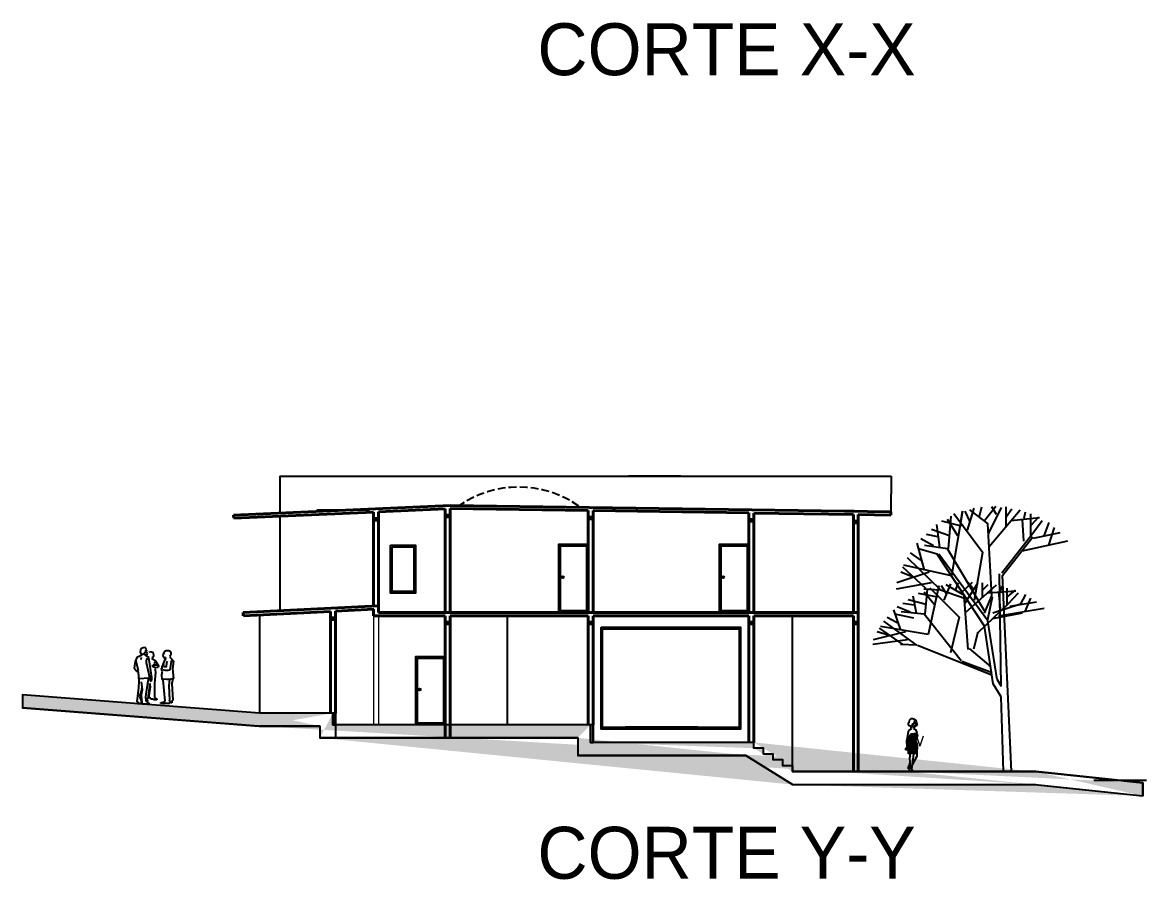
# Model space of a CAD drawing. Header units: millimetres. Extents: x 959 to 1071, y -109 to -6.
# Drawn here: x 1025.63 to 1060.25, y -108.56 to -82.17 of the extents above; entities that cross this region are included whole.
import ezdxf

# ---------------------------------------------------------------- set-up
doc = ezdxf.new("R2010")
doc.units = ezdxf.units.MM
doc.linetypes.add('ACAD_ISO02W100', pattern=[15, 12, -3])
doc.linetypes.add('ACAD_ISO10W100', pattern=[18, 12, -3, 0, -3])
doc.layers.add('ejes', color=4, linetype='ACAD_ISO10W100', lineweight=0)
doc.layers.add('muro', color=1, linetype='Continuous', lineweight=40)
for name, color, linetype in [('muebless', 90, 'Continuous'), ('prory1', 4, 'Continuous'), ('punteado', 8, 'ACAD_ISO02W100')]:
    doc.layers.add(name, color=color, linetype=linetype)
doc.styles.add('X', font='simplex')

# ---------------------------------------------------------------- blocks, each defined once
blk = doc.blocks.new('LEA')
at = {"color": 0, "linetype": 'Continuous'}
for p, q in [((-1.155, 3.166), (-1.575, 0.649)), ((-1.214, 2.751), (-1.155, 3.166)), ((-0.855, 2.751), (-1.054, 3.166)), ((-0.955, 2.42), (-0.695, 3.276)), ((-0.153, 2.669), (-0.874, 3.221)), ((-0.494, 2.974), (-0.395, 3.334)), ((-0.294, 2.806), (0.147, 3.36)), ((-0.134, 2.281), (0.367, 3.305)), ((-0.113, 1.784), (1.088, 3.221)), ((0.166, 3.029), (-0.014, 3.334)), ((0.546, 2.585), (0.546, 3.334)), ((0.546, 2.945), (0.767, 3.25)), ((1.248, 2.89), (1.307, 3.14)), ((-2.035, 1.755), (-2.155, 2.641)), ((-1.195, 2.585), (-1.955, 2.78)), ((-1.335, 2.199), (-1.735, 2.835)), ((-1.695, 1.7), (-1.596, 2.974)), ((-0.355, 1.534), (-1.495, 3.056)), ((-0.016, -0.128), (-0.169, 2.674)), ((0.748, 2.806), (1.848, 2.919)), ((1.243, 1.996), (1.182, 2.844)), ((1.508, 2.144), (1.508, 3.056)), ((1.527, 2.614), (1.827, 2.945)), ((1.55, 2.25), (1.949, 2.802)), ((2.029, 2.199), (2.228, 2.724)), ((-2.115, 2.17), (-2.556, 2.254)), ((-1.655, 2.199), (-2.356, 2.448)), ((0.383, 0.764), (1.55, 2.25)), ((1.607, 2.115), (2.649, 2.336)), ((2.208, 1.839), (2.428, 2.53)), ((-2.636, 0.87), (-2.917, 1.921)), ((-2.276, 1.81), (-2.776, 2.089)), ((-1.736, 1.698), (-2.628, 1.826)), ((1.168, 1.618), (2.949, 2.005)), ((-2.016, 0.095), (-3.297, 1.34)), ((-2.776, 1.258), (-3.176, 1.534)), ((-2.136, 1.486), (-2.874, 1.698)), ((-0.292, -0.722), (-1.736, 1.698)), ((-0.692, -0.298), (-0.355, 1.57)), ((-2.577, 0.15), (-3.476, 0.98)), ((-1.575, 0.649), (-3.436, 1.064)), ((-2.455, 0.788), (-3.717, 0.373)), ((-3.077, 0.594), (-3.558, 0.788)), ((-2.375, 0.373), (-3.736, 0.124)), ((-2.013, 0.084), (-2.658, 0.128))]:
    blk.add_line(p, q, dxfattribs=at)
blk = doc.blocks.new('Arbfront')
at = {"linetype": 'ByBlock'}
for p, q in [((-1.26, 8.022), (-1.592, 6.033)), ((-1.306, 7.694), (-1.26, 8.022)), ((-1.022, 7.694), (-1.18, 8.022)), ((-1.102, 7.432), (-0.896, 8.11)), ((-0.468, 7.63), (-1.037, 8.066)), ((-0.737, 7.87), (-0.658, 8.155)), ((-0.579, 7.738), (-0.23, 8.176)), ((-0.453, 7.322), (-0.056, 8.132)), ((-0.436, 6.93), (0.514, 8.066)), ((-0.215, 7.914), (-0.358, 8.155)), ((0.085, 7.563), (0.085, 8.155)), ((0.085, 7.848), (0.26, 8.089)), ((0.64, 7.804), (0.687, 8.001)), ((-1.291, 7.563), (-1.892, 7.717)), ((-1.402, 7.258), (-1.718, 7.761)), ((-1.686, 6.863), (-1.608, 7.87)), ((-0.627, 6.733), (-1.528, 7.935)), ((-0.359, 5.418), (-0.48, 7.633)), ((0.245, 7.738), (1.115, 7.827)), ((0.636, 7.097), (0.588, 7.768)), ((0.846, 7.214), (0.846, 7.935)), ((0.861, 7.586), (1.098, 7.848)), ((0.879, 7.298), (1.194, 7.734)), ((1.257, 7.258), (1.415, 7.673)), ((-2.018, 7.235), (-2.367, 7.302)), ((-1.655, 7.258), (-2.209, 7.455)), ((-1.955, 6.907), (-2.05, 7.607)), ((-0.043, 6.123), (0.879, 7.298)), ((0.924, 7.192), (1.747, 7.366)), ((1.399, 6.973), (1.573, 7.52)), ((-2.43, 6.207), (-2.652, 7.038)), ((-2.146, 6.951), (-2.541, 7.171)), ((-1.719, 6.862), (-2.424, 6.963)), ((-0.026, 6.036), (0.913, 7.235)), ((0.577, 6.799), (1.985, 7.104)), ((-1.94, 5.595), (-2.953, 6.579)), ((-2.541, 6.514), (-2.857, 6.733)), ((-2.035, 6.694), (-2.618, 6.862)), ((-0.578, 4.479), (-2.035, 6.694)), ((-0.48, 4.647), (-1.987, 6.694)), ((-0.578, 4.949), (-1.719, 6.862)), ((-0.893, 5.284), (-0.627, 6.76)), ((-2.383, 5.638), (-3.094, 6.294)), ((-1.592, 6.033), (-3.063, 6.361)), ((-2.287, 6.143), (-3.285, 5.814)), ((-2.779, 5.989), (-3.159, 6.143)), ((-0.069, 2.633), (-0.117, 6.09)), ((0.252, 0.002), (-0.026, 6.036)), ((-2.224, 5.814), (-3.3, 5.617)), ((-1.938, 5.586), (-2.448, 5.621)), ((-1.161, 5.319), (-1.938, 5.586)), ((-0.578, 4.882), (-0.359, 5.418)), ((-0.48, 4.68), (-0.335, 5.385)), ((0.578, 4.876), (-0.337, 4.708)), ((0.524, 5.155), (-0.324, 4.876)), ((-0.19, 2.835), (-0.48, 4.647)), ((-0.79, 4.296), (-0.917, 3.772)), ((-0.311, 2.701), (-0.578, 4.479)), ((-2.646, 3.889), (-0.354, 2.976)), ((-1.057, 3.792), (-0.383, 3.228)), ((-1.282, 3.402), (-0.34, 3.053)), ((-0.069, 2.298), (-0.311, 2.701)), ((0, 0), (-0.069, 2.298))]:
    blk.add_line(p, q, dxfattribs=at)
blk.add_line((-0.19, 2.835), (-0.069, 2.633))
at = {"linetype": 'ByBlock', "xscale": 0.7905405405405403, "yscale": 0.5929054054054053, "zscale": 0.7905405405405406}
blk.add_blockref('LEA', (-1.071, 3.84), dxfattribs=at)
blk = doc.blocks.new('Eschum32')
at = {"color": 0, "linetype": 'ByBlock'}
for p, q in [((-0.258, 1.751), (-0.308, 1.727)), ((-0.202, 1.758), (-0.258, 1.751)), ((-0.181, 1.737), (-0.202, 1.758)), ((-0.17, 1.697), (-0.181, 1.737)), ((-0.458, 1.457), (-0.508, 1.334)), ((-0.34, 1.499), (-0.458, 1.457)), ((-0.348, 1.685), (-0.356, 1.627)), ((-0.356, 1.627), (-0.328, 1.568)), ((-0.308, 1.727), (-0.348, 1.685)), ((-0.304, 1.535), (-0.34, 1.499)), ((-0.318, 1.448), (-0.329, 1.389)), ((-0.328, 1.568), (-0.302, 1.552)), ((-0.288, 1.555), (-0.304, 1.535)), ((-0.302, 1.552), (-0.236, 1.569)), ((-0.182, 1.533), (-0.288, 1.555)), ((-0.236, 1.569), (-0.215, 1.6)), ((-0.215, 1.6), (-0.202, 1.621)), ((-0.202, 1.621), (-0.192, 1.602)), ((-0.192, 1.602), (-0.176, 1.624)), ((-0.182, 1.5), (-0.182, 1.533)), ((-0.089, 1.457), (-0.182, 1.5)), ((-0.178, 1.514), (-0.146, 1.523)), ((-0.176, 1.624), (-0.175, 1.659)), ((-0.175, 1.659), (-0.171, 1.688)), ((-0.147, 1.645), (-0.17, 1.697)), ((-0.138, 1.426), (-0.167, 1.367)), ((-0.155, 1.631), (-0.147, 1.645)), ((-0.145, 1.599), (-0.155, 1.631)), ((-0.146, 1.523), (-0.125, 1.562)), ((-0.125, 1.562), (-0.145, 1.599)), ((0.007, 0.838), (-0.089, 1.457)), ((-0.081, 1.613), (-0.058, 1.633)), ((-0.058, 1.633), (-0.016, 1.631)), ((-0.016, 1.631), (0.041, 1.615)), ((0.016, 1.446), (0.002, 1.421)), ((0.002, 1.421), (0.098, 1.366)), ((0.041, 1.456), (0.016, 1.446)), ((0.041, 1.615), (0.047, 1.58)), ((0.061, 1.488), (0.041, 1.456)), ((0.047, 1.58), (0.056, 1.536)), ((0.056, 1.536), (0.061, 1.488)), ((0.344, 1.506), (0.37, 1.548)), ((0.36, 1.499), (0.344, 1.506)), ((0.357, 1.233), (0.417, 1.393)), ((0.369, 1.481), (0.36, 1.499)), ((0.369, 1.568), (0.399, 1.614)), ((0.37, 1.548), (0.369, 1.568)), ((0.371, 1.465), (0.369, 1.481)), ((0.382, 1.453), (0.371, 1.465)), ((0.379, 1.441), (0.382, 1.453)), ((0.385, 1.432), (0.379, 1.441)), ((0.439, 1.451), (0.385, 1.432)), ((0.387, 1.634), (0.452, 1.669)), ((0.399, 1.614), (0.387, 1.634)), ((0.417, 1.393), (0.442, 1.425)), ((0.442, 1.425), (0.439, 1.451)), ((0.452, 1.669), (0.532, 1.671)), ((0.532, 1.671), (0.57, 1.65)), ((0.582, 1.518), (0.564, 1.486)), ((0.564, 1.486), (0.571, 1.457)), ((0.57, 1.65), (0.588, 1.615)), ((0.571, 1.457), (0.621, 1.398)), ((0.591, 1.556), (0.582, 1.518)), ((0.588, 1.615), (0.596, 1.586)), ((0.596, 1.586), (0.591, 1.556)), ((0.621, 1.398), (0.669, 1.342)), ((-0.517, 1.267), (-0.536, 1.124)), ((-0.536, 1.124), (-0.466, 1.045)), ((-0.508, 1.334), (-0.517, 1.267)), ((-0.407, 1.056), (-0.486, 1.368)), ((-0.466, 1.045), (-0.425, 1.009)), ((-0.434, 0.991), (-0.407, 1.056)), ((-0.167, 1.367), (-0.173, 1.298)), ((-0.173, 1.298), (-0.061, 0.85)), ((0.028, 1.185), (0.037, 1.226)), ((0.074, 1.159), (0.028, 1.185)), ((0.037, 1.226), (0.164, 1.229)), ((0.128, 1.132), (0.074, 1.159)), ((0.113, 1.314), (0.076, 1.269)), ((0.076, 1.269), (0.093, 1.242)), ((0.098, 1.366), (0.211, 1.196)), ((0.1, 1.112), (0.108, 1.074)), ((0.108, 1.074), (0.119, 0.991)), ((0.203, 1.144), (0.128, 1.132)), ((0.164, 1.229), (0.182, 1.215)), ((0.211, 1.196), (0.203, 1.144)), ((0.308, 1.115), (0.324, 1.146)), ((0.312, 1.054), (0.308, 1.115)), ((0.314, 1.102), (0.31, 1.121)), ((0.31, 1.121), (0.331, 1.11)), ((0.319, 1.187), (0.311, 1.174)), ((0.311, 1.174), (0.311, 1.149)), ((0.311, 1.149), (0.314, 1.102)), ((0.336, 1.029), (0.312, 1.054)), ((0.338, 1.197), (0.319, 1.187)), ((0.324, 1.146), (0.346, 1.14)), ((0.359, 1.211), (0.338, 1.197)), ((0.339, 1.08), (0.417, 1.063)), ((0.346, 1.14), (0.357, 1.233)), ((0.398, 1.202), (0.359, 1.211)), ((0.381, 1.172), (0.456, 1.163)), ((0.417, 1.063), (0.513, 1.06)), ((0.456, 1.163), (0.466, 1.298)), ((0.466, 1.298), (0.486, 1.34)), ((0.513, 1.06), (0.575, 1.069)), ((0.575, 1.069), (0.615, 1.329)), ((0.615, 1.329), (0.603, 1.361)), ((0.669, 1.342), (0.639, 1.105)), ((0.639, 1.105), (0.675, 0.802)), ((-0.425, 1.009), (-0.415, 1.002)), ((-0.415, 1.002), (-0.391, 0.726)), ((-0.065, 0.818), (-0.408, 0.799)), ((-0.391, 0.726), (-0.401, 0.515)), ((-0.279, 0.464), (-0.309, 0.7)), ((-0.159, 0.393), (-0.092, 0.788)), ((-0.092, 0.788), (-0.063, 0.846)), ((-0.063, 0.846), (-0.044, 0.843)), ((-0.044, 0.843), (-0.046, 0.768)), ((-0.046, 0.768), (-0.044, 0.729)), ((-0.044, 0.729), (-0.009, 0.739)), ((-0.009, 0.739), (0.009, 0.78)), ((0.009, 0.78), (0.007, 0.838)), ((0.119, 0.991), (0.085, 0.647)), ((0.313, 0.917), (0.336, 1.029)), ((0.322, 0.775), (0.313, 0.917)), ((0.36, 0.765), (0.322, 0.775)), ((0.354, 0.799), (0.469, 0.786)), ((0.414, 0.112), (0.36, 0.765)), ((0.469, 0.786), (0.565, 0.79)), ((0.537, 0.582), (0.562, 0.773)), ((0.565, 0.79), (0.688, 0.817)), ((0.654, 0.791), (0.62, 0.656)), ((0.675, 0.802), (0.654, 0.791)), ((-0.426, 0.352), (-0.454, 0.09)), ((-0.401, 0.515), (-0.426, 0.352)), ((-0.363, 0.258), (-0.314, 0.413)), ((-0.314, 0.413), (-0.291, 0.529)), ((-0.309, 0.279), (-0.298, 0.367)), ((-0.298, 0.367), (-0.279, 0.464)), ((-0.181, 0.245), (-0.159, 0.393)), ((-0.056, 0.657), (-0.116, 0.188)), ((-0.08, 0.268), (-0.035, 0.547)), ((-0.035, 0.547), (-0.056, 0.657)), ((0.085, 0.647), (0.091, 0.225)), ((0.562, 0.138), (0.537, 0.582)), ((0.62, 0.656), (0.655, 0.136)), ((-0.454, 0.09), (-0.417, 0.086)), ((-0.417, 0.086), (-0.43, 0.026)), ((-0.43, 0.026), (-0.344, 0.044)), ((-0.307, 0.085), (-0.363, 0.258)), ((-0.344, 0.044), (-0.309, 0.052)), ((-0.287, 0.07), (-0.309, 0.279)), ((-0.309, 0.052), (-0.29, 0.076)), ((-0.29, 0.076), (-0.307, 0.085)), ((-0.287, 0.018), (-0.287, 0.07)), ((-0.194, 0.014), (-0.287, 0.018)), ((-0.078, 0.021), (-0.194, 0.014)), ((-0.168, 0.107), (-0.181, 0.245)), ((-0.116, 0.188), (-0.171, 0.175)), ((-0.171, 0.175), (-0.171, 0.113)), ((-0.171, 0.113), (-0.138, 0.107)), ((-0.073, 0.044), (-0.168, 0.107)), ((-0.117, 0.134), (-0.152, 0.17)), ((-0.138, 0.107), (-0.117, 0.11)), ((-0.117, 0.11), (-0.117, 0.134)), ((-0.066, 0.207), (-0.08, 0.268)), ((-0.057, 0.038), (-0.078, 0.021)), ((-0.029, 0.205), (-0.066, 0.207)), ((-0.026, 0.174), (-0.029, 0.205)), ((0.016, 0.17), (-0.026, 0.174)), ((0.048, 0.171), (0.016, 0.17)), ((0.079, 0.154), (0.048, 0.171)), ((0.135, 0.15), (0.079, 0.154)), ((0.091, 0.225), (0.161, 0.169)), ((0.163, 0.153), (0.135, 0.15)), ((0.161, 0.169), (0.163, 0.153)), ((0.279, 0.062), (0.363, 0.079)), ((0.286, 0.034), (0.279, 0.062)), ((0.561, 0.034), (0.286, 0.034)), ((0.363, 0.079), (0.414, 0.112)), ((0.546, 0.113), (0.562, 0.138)), ((0.563, 0.111), (0.546, 0.113)), ((0.584, 0.06), (0.563, 0.111)), ((0.624, 0.059), (0.584, 0.06)), ((0.655, 0.136), (0.621, 0.123)), ((0.621, 0.123), (0.624, 0.059))]:
    blk.add_line(p, q, dxfattribs=at)
blk = doc.blocks.new('*X36')
at = {"color": 0}
for p, q in [((2.829, 1.381), (3.035, 1.392)), ((2.834, 1.43), (3.066, 1.443)), ((2.846, 1.479), (3.06, 1.491)), ((2.879, 0.915), (2.847, 1.481)), ((2.927, 0.917), (2.893, 1.522)), ((2.976, 0.92), (2.942, 1.527)), ((3.025, 0.923), (2.99, 1.532)), ((3.046, 1.408), (3.039, 1.536)), ((2.784, 1.085), (3.055, 1.1)), ((2.785, 1.134), (3.057, 1.149)), ((2.787, 1.036), (3.054, 1.052)), ((2.79, 1.183), (3.055, 1.198)), ((2.796, 1.232), (3.048, 1.247)), ((2.83, 0.912), (2.81, 1.256)), ((2.831, 1.283), (3.024, 1.294)), ((2.839, 1.332), (3.011, 1.342)), ((2.79, 0.988), (3.053, 1.003)), ((2.793, 0.939), (3.051, 0.954))]:
    blk.add_line(p, q, dxfattribs=at)
blk = doc.blocks.new('Eschum08')
at = {"color": 0, "linetype": 'ByBlock'}
for p, q in [((-0.105, 1.484), (-0.088, 1.523)), ((-0.081, 1.58), (-0.091, 1.514)), ((-0.028, 1.635), (-0.081, 1.58)), ((0.024, 1.386), (-0.074, 1.416)), ((0.026, 1.635), (-0.028, 1.635)), ((-0.007, 1.337), (-0.024, 1.403)), ((0.002, 1.451), (-0.012, 1.451)), ((0.056, 1.475), (0.002, 1.451)), ((0.031, 1.462), (0.022, 1.387)), ((0.085, 1.613), (0.027, 1.635)), ((0.095, 1.575), (0.057, 1.475)), ((0.074, 1.618), (0.124, 1.599)), ((0.094, 1.561), (0.125, 1.451)), ((0.104, 1.438), (0.124, 1.451)), ((0.107, 1.414), (0.104, 1.438)), ((0.165, 1.43), (0.104, 1.403)), ((0.124, 1.599), (0.167, 1.433)), ((0.125, 1.467), (0.125, 1.466)), ((-0.108, 1.244), (-0.149, 0.987)), ((-0.02, 1.31), (-0.079, 1.282)), ((-0.065, 1.039), (-0.035, 1.163)), ((-0.065, 1.04), (-0.05, 0.964)), ((0.159, 1.18), (-0.035, 1.162)), ((-0.022, 1.31), (-0.007, 1.337)), ((0.03, 1.375), (0.093, 1.38)), ((0.062, 1.378), (0.075, 1.289)), ((0.118, 1.294), (0.071, 1.31)), ((0.091, 1.369), (0.094, 1.373)), ((0.167, 1.069), (0.136, 1.023)), ((0.14, 1.263), (0.158, 1.185)), ((0.159, 1.181), (0.175, 1.109)), ((-0.188, 0.672), (-0.171, 0.728)), ((-0.171, 0.728), (-0.143, 0.756)), ((-0.143, 0.756), (-0.15, 0.978)), ((-0.11, 0.736), (-0.145, 0.672)), ((-0.095, 0.882), (-0.11, 0.736)), ((-0.096, 0.553), (-0.108, 0.746)), ((-0.06, 0.926), (-0.095, 0.88)), ((-0.086, 0.955), (-0.094, 0.88)), ((-0.086, 0.956), (-0.067, 1.033)), ((0.136, 1.023), (0.124, 0.995)), ((0.158, 0.887), (0.125, 0.952)), ((0.166, 0.819), (0.159, 0.568)), ((0.164, 0.836), (0.164, 0.865)), ((-0.145, 0.672), (-0.188, 0.672)), ((0.161, 0.568), (-0.096, 0.553)), ((-0.053, 0.497), (-0.065, 0.428)), ((-0.065, 0.428), (-0.047, 0.143)), ((-0.063, 0.556), (-0.054, 0.518)), ((0.046, 0.458), (-0.003, 0.095)), ((0.157, 0.486), (0.017, 0.219)), ((0.058, 0.562), (0.046, 0.459)), ((0.159, 0.556), (0.157, 0.486)), ((-0.108, 0.158), (-0.118, 0.105)), ((-0.118, 0.105), (-0.091, 0.12)), ((-0.088, 0.181), (-0.108, 0.158)), ((-0.091, 0.12), (-0.083, 0.085)), ((-0.056, 0.277), (-0.086, 0.177)), ((-0.083, 0.085), (-0.068, 0.062)), ((-0.068, 0.038), (-0.048, 0.129)), ((-0.056, -0.002), (-0.068, 0.038)), ((-0.054, 0.035), (-0.056, -0.002)), ((-0.021, 0.006), (-0.054, 0.035)), ((0.076, 0.006), (-0.021, 0.006)), ((0.001, 0.068), (0.015, 0.035)), ((0.015, 0.035), (0.074, 0.022)), ((0.074, 0.022), (0.076, 0.006))]:
    blk.add_line(p, q, dxfattribs=at)
for centre, start, end in [((-0.06, 1.464), 156.4754, 252.883), ((0.056, 1.415), 322.4922, 0), ((-0.059, 1.236), 114.4164, 170.9687), ((0.092, 1.252), 12.6663, 57.6365), ((0.126, 1.097), 325.5268, 14.9497), ((-0.1, 0.979), 170.9687, 181.664), ((-0.1, 0.956), 322.8024, 9.2021), ((0.169, 0.975), 156.2124, 206.993), ((0.114, 0.864), 1.3958, 26.993), ((0.116, 0.82), 358.4296, 22.1199), ((-0.102, 0.506), 350.2602, 13.495), ((-0.102, 0.507), 350.2602, 6.7146), ((-0.004, 0.465), 352.4541, 353.4331), ((-0.097, 0.139), 347.5239, 3.6346), ((0.047, 0.088), 172.4541, 203.6527)]:
    blk.add_arc(centre, 0.05, start, end, dxfattribs=at)
blk.add_blockref('*X36', (-2.891, -0.357), dxfattribs=at)

msp = doc.modelspace()

# ---------------------------------------------------------------- hatches: boundary and pattern name
at = {"layer": 'ejes'}
h = msp.add_hatch(color=256, dxfattribs=at)
h.dxf.hatch_style = 2
h.paths.add_polyline_path([(1035.265, -103.438), (1035.19, -103.438), (1035.19, -103.798), (1035.265, -103.798)])
h = msp.add_hatch(color=256, dxfattribs=at)
h.dxf.hatch_style = 2
h.paths.add_polyline_path([(1043.204, -103.798), (1043.129, -103.798), (1043.129, -104.338), (1043.204, -104.338)])
at = {"layer": 'muebless'}
h = msp.add_hatch(color=256, dxfattribs=at)
h.dxf.hatch_style = 2
h.paths.add_polyline_path([(1049.35, -105.058), (1049.35, -105.238)], flags=16)
h.paths.add_polyline_path([(1043.129, -104.338), (1043.129, -103.798)], flags=16)
h.paths.add_polyline_path([(1043.129, -104.338), (1043.129, -103.798)], flags=0)
h.paths.add_polyline_path([(1043.129, -104.338), (1043.129, -103.798)], flags=0)
h.paths.add_polyline_path([(1043.129, -104.338), (1043.129, -103.798)], flags=0)
h.paths.add_polyline_path([(1043.129, -104.338), (1043.129, -103.798)], flags=0)
h.paths.add_polyline_path([(1043.129, -104.338), (1043.129, -103.798)], flags=0)
h.paths.add_polyline_path([(1043.129, -104.338), (1043.129, -103.798)], flags=0)
edge = h.paths.add_edge_path()
edge.add_line((1032.898, -103.836), (1025.629, -103.275))
edge.add_line((1025.629, -102.874), (1025.629, -103.275))
edge.add_line((1032.929, -103.438), (1025.629, -102.874))
edge.add_line((1034.79, -103.838), (1032.929, -103.838))
edge.add_line((1035.19, -103.438), (1032.929, -103.438))
edge.add_line((1034.79, -103.838), (1034.79, -104.198))
edge.add_line((1035.19, -103.438), (1035.19, -103.798))
edge.add_line((1043.129, -103.798), (1035.19, -103.798))
edge.add_line((1042.729, -104.198), (1034.79, -104.198))
edge.add_line((1049.35, -105.638), (1047.913, -104.738))
edge.add_line((1042.729, -104.198), (1042.729, -104.738))
edge.add_line((1056.803, -105.635), (1060.133, -105.989))
edge.add_line((1049.35, -105.638), (1056.845, -105.638))
edge.add_line((1047.913, -104.738), (1042.729, -104.738))
edge.add_line((1060.133, -105.587), (1060.133, -105.989))
edge.add_line((1056.845, -105.238), (1060.133, -105.587))
edge.add_line((1048.15, -104.338), (1043.129, -104.338))
edge.add_line((1048.15, -104.518), (1048.15, -104.338))
edge.add_line((1048.45, -104.518), (1048.15, -104.518))
edge.add_line((1048.45, -104.698), (1048.45, -104.518))
edge.add_line((1048.75, -104.698), (1048.45, -104.698))
edge.add_line((1048.75, -104.878), (1048.75, -104.698))
edge.add_line((1049.05, -104.878), (1048.75, -104.878))
edge.add_line((1049.05, -105.058), (1049.05, -104.878))
edge.add_line((1049.35, -105.058), (1049.05, -105.058))
edge.add_line((1049.35, -105.238), (1056.845, -105.238))

# ---------------------------------------------------------------- linework, layer by layer
at = {"color": 7}
for p, q in [((1045.91, -96.144), (1044.291, -96.144)), ((1036.317, -97.186), (1034.699, -97.186)), ((1051.245, -97.209), (1049.626, -97.209)), ((1041.937, -100.338), (1040.319, -100.338)), ((1035.017, -103.438), (1033.399, -103.438)), ((1042.404, -103.798), (1040.786, -103.798)), ((1046.122, -104.338), (1044.503, -104.338)), ((1055.306, -105.238), (1053.688, -105.238)), ((1060.25, -105.514), (1058.632, -105.514))]:
    msp.add_line(p, q, dxfattribs=at)
msp.add_line((1046.429, -103.869), (1044.196, -103.869))
at = {"layer": 'ejes'}
for p, q in [((1036.442, -97.244), (1036.442, -97.444)), ((1051.373, -97.323), (1051.373, -97.523)), ((1036.442, -100.438), (1036.442, -103.798)), ((1036.592, -100.438), (1036.592, -103.798))]:
    msp.add_line(p, q, dxfattribs=at)
for points in [[(1035.265, -103.438), (1035.19, -103.438), (1035.19, -103.798), (1035.265, -103.798)], [(1043.204, -103.798), (1043.129, -103.798), (1043.129, -104.338), (1043.204, -104.338)]]:
    msp.add_lwpolyline(points, close=True, dxfattribs=at)
at = {"layer": 'muebless'}
for p, q in [((1033.557, -96.144), (1033.557, -97.273)), ((1033.557, -96.144), (1052.389, -96.144)), ((1052.389, -96.144), (1052.373, -97.238)), ((1038.803, -97.137), (1038.799, -97.138)), ((1033.557, -97.374), (1033.557, -100.281)), ((1032.929, -100.413), (1032.929, -103.438)), ((1040.554, -100.438), (1040.554, -103.798)), ((1049.35, -105.058), (1049.35, -100.438)), ((1032.929, -103.438), (1025.629, -102.874)), ((1025.629, -102.874), (1025.629, -103.275)), ((1032.898, -103.836), (1025.629, -103.275)), ((1035.19, -103.438), (1032.929, -103.438)), ((1035.19, -103.798), (1035.19, -103.438)), ((1035.19, -103.438), (1035.19, -103.798)), ((1035.265, -103.438), (1035.19, -103.438)), ((1035.265, -103.438), (1035.265, -104.198)), ((1034.79, -103.838), (1032.929, -103.838)), ((1034.79, -103.838), (1034.79, -104.198)), ((1043.129, -103.798), (1035.19, -103.798)), ((1043.129, -104.338), (1043.129, -103.798)), ((1043.129, -103.798), (1043.129, -104.338)), ((1043.204, -103.798), (1043.129, -103.798)), ((1043.204, -103.798), (1043.204, -104.338)), ((1042.729, -104.198), (1034.79, -104.198)), ((1042.729, -104.198), (1042.729, -104.738)), ((1048.15, -104.338), (1043.129, -104.338)), ((1048.15, -104.518), (1048.15, -104.338)), ((1048.45, -104.518), (1048.15, -104.518)), ((1048.45, -104.698), (1048.45, -104.518)), ((1047.913, -104.738), (1042.729, -104.738)), ((1049.35, -105.638), (1047.913, -104.738)), ((1048.75, -104.698), (1048.45, -104.698)), ((1048.75, -104.878), (1048.75, -104.698)), ((1049.05, -104.878), (1048.75, -104.878)), ((1049.05, -105.058), (1049.05, -104.878)), ((1049.35, -105.058), (1049.05, -105.058)), ((1049.35, -105.238), (1049.35, -105.058)), ((1049.35, -105.058), (1049.35, -105.238)), ((1049.35, -105.238), (1056.845, -105.238)), ((1056.845, -105.238), (1060.133, -105.587)), ((1060.133, -105.587), (1060.133, -105.989)), ((1049.35, -105.638), (1056.845, -105.638)), ((1056.803, -105.635), (1060.133, -105.989))]:
    msp.add_line(p, q, dxfattribs=at)
for points in [[(1036.967, -98.268), (1037.735, -98.268), (1037.735, -99.744), (1036.967, -99.744)], [(1037.017, -98.318), (1037.685, -98.318), (1037.685, -99.694), (1037.017, -99.694)], [(1043.054, -100.338), (1042.154, -100.338), (1042.154, -98.238), (1043.054, -98.238)], [(1043.004, -100.288), (1042.204, -100.288), (1042.204, -98.288), (1043.004, -98.288)], [(1048, -100.338), (1047.1, -100.338), (1047.1, -98.238), (1048, -98.238)], [(1047.95, -100.288), (1047.15, -100.288), (1047.15, -98.288), (1047.95, -98.288)], [(1043.449, -100.795), (1047.749, -100.795), (1047.749, -103.935), (1043.449, -103.935)], [(1043.499, -100.845), (1047.699, -100.845), (1047.699, -103.885), (1043.499, -103.885)], [(1038.649, -103.798), (1037.749, -103.798), (1037.749, -101.698), (1038.649, -101.698)], [(1038.599, -103.748), (1037.799, -103.748), (1037.799, -101.748), (1038.599, -101.748)], [(1035.19, -103.438), (1032.929, -103.438), (1025.629, -102.874), (1025.629, -103.275), (1032.914, -103.838), (1034.79, -103.838), (1034.79, -104.198), (1042.729, -104.198), (1042.729, -104.738), (1047.913, -104.738), (1049.35, -105.638), (1056.824, -105.638), (1060.133, -105.989), (1060.133, -105.587), (1056.845, -105.238), (1049.35, -105.238), (1049.35, -105.058), (1049.05, -105.058), (1049.05, -104.878), (1048.75, -104.878), (1048.75, -104.698), (1048.45, -104.698), (1048.45, -104.518), (1048.15, -104.518), (1048.15, -104.338), (1043.129, -104.338), (1043.129, -103.798), (1035.19, -103.798)], [(1035.265, -103.438), (1035.19, -103.438), (1035.19, -103.798), (1035.265, -103.798)], [(1043.204, -103.798), (1043.129, -103.798), (1043.129, -104.338), (1043.204, -104.338)]]:
    msp.add_lwpolyline(points, close=True, dxfattribs=at)
for centre in [(1042.267, -99.248), (1047.213, -99.248), (1037.861, -102.708)]:
    msp.add_circle(centre, 0.0325, dxfattribs=at)
at = {"layer": 'muro'}
for p, q in [((1038.799, -97.038), (1032.132, -97.338)), ((1036.442, -97.244), (1032.136, -97.437)), ((1036.442, -100.138), (1036.442, -97.244)), ((1038.649, -97.144), (1036.592, -97.237)), ((1036.592, -100.338), (1036.592, -97.237)), ((1038.649, -97.144), (1038.649, -100.338)), ((1038.649, -97.144), (1038.649, -97.344)), ((1038.797, -97.138), (1038.798, -100.338)), ((1038.797, -97.138), (1043.054, -97.2)), ((1038.799, -97.038), (1052.373, -97.238)), ((1043.054, -97.2), (1043.054, -100.338)), ((1043.054, -97.2), (1043.054, -97.4)), ((1043.204, -97.202), (1043.204, -100.338)), ((1043.204, -97.202), (1048, -97.273)), ((1048, -97.273), (1048, -100.338)), ((1048.15, -97.275), (1048.15, -100.338)), ((1048.15, -97.275), (1051.223, -97.321)), ((1048.15, -97.275), (1048.15, -97.475)), ((1052.373, -97.238), (1052.372, -97.338)), ((1032.132, -97.338), (1032.136, -97.437)), ((1036.442, -97.444), (1036.592, -97.444)), ((1036.442, -97.494), (1036.592, -97.494)), ((1038.649, -97.344), (1038.799, -97.344)), ((1038.649, -97.394), (1038.799, -97.394)), ((1043.054, -97.4), (1043.204, -97.4)), ((1043.054, -97.45), (1043.204, -97.45)), ((1048.15, -97.475), (1048, -97.475)), ((1048.15, -97.525), (1048, -97.525)), ((1051.223, -97.321), (1051.223, -100.338)), ((1051.373, -97.523), (1051.223, -97.523)), ((1051.373, -97.573), (1051.223, -97.573)), ((1051.373, -97.323), (1051.373, -105.238)), ((1051.373, -97.323), (1052.372, -97.338)), ((1036.592, -100.13), (1032.429, -100.338)), ((1032.429, -100.338), (1032.429, -100.438)), ((1035.115, -100.304), (1032.434, -100.437)), ((1035.115, -100.304), (1035.115, -103.438)), ((1035.115, -100.304), (1035.115, -100.504)), ((1036.447, -100.237), (1035.265, -100.296)), ((1035.265, -100.296), (1035.265, -103.438)), ((1036.442, -100.438), (1036.442, -100.238)), ((1036.442, -100.338), (1036.442, -100.238)), ((1036.592, -100.338), (1051.373, -100.338)), ((1035.115, -100.504), (1035.265, -100.504)), ((1035.115, -100.554), (1035.265, -100.554)), ((1036.442, -100.438), (1038.649, -100.438)), ((1038.649, -100.438), (1038.649, -104.198)), ((1038.649, -100.438), (1038.649, -100.638)), ((1038.649, -100.638), (1038.799, -100.638)), ((1038.649, -100.688), (1038.799, -100.688)), ((1038.798, -100.438), (1038.799, -104.198)), ((1038.798, -100.438), (1043.054, -100.438)), ((1043.054, -100.438), (1043.054, -103.798)), ((1043.054, -100.438), (1043.054, -100.638)), ((1043.054, -100.638), (1043.204, -100.638)), ((1043.054, -100.688), (1043.204, -100.688)), ((1043.204, -100.438), (1043.204, -103.798)), ((1043.204, -100.438), (1048, -100.438)), ((1048, -100.438), (1048, -104.338)), ((1048, -100.438), (1048, -100.638)), ((1048, -100.638), (1048.15, -100.638)), ((1048, -100.688), (1048.15, -100.688)), ((1048.15, -100.438), (1048.15, -104.338)), ((1048.15, -100.438), (1051.223, -100.438)), ((1051.223, -100.438), (1051.223, -105.238)), ((1051.223, -100.438), (1051.223, -100.638)), ((1051.223, -100.638), (1051.373, -100.638)), ((1051.223, -100.688), (1051.373, -100.688))]:
    msp.add_line(p, q, dxfattribs=at)
at = {"layer": 'punteado', "ltscale": 0.02}
msp.add_arc((1040.909, -99.7), 3.225, 54.9213, 125.0787, dxfattribs=at)

# ---------------------------------------------------------------- block references
at = {"layer": 'muebless'}
msp.add_blockref('Eschum08', (1053.019, -105.244), dxfattribs=at)
at = {"layer": 'prory1'}
for name, p in [('Arbfront', (1055.84, -105.238)), ('Eschum32', (1029.607, -103.177))]:
    msp.add_blockref(name, p, dxfattribs=at)

# ---------------------------------------------------------------- texts
at = {"color": 4, "style": 'X'}
msp.add_attdef('NV', (1052.859, -104.452), 'N.P.T. +- 0.00', height=0.30828, dxfattribs=at)
at = {"layer": 'prory1', "char_height": 1.6, "width": 19.6513, "attachment_point": 1}
for s, insert in [('CORTE X-X', (1041.489, -82.191)), ('CORTE Y-Y', (1041.489, -106.939))]:
    msp.add_mtext(s, dxfattribs=dict(at, insert=insert))

doc.saveas('drawing.dxf')
